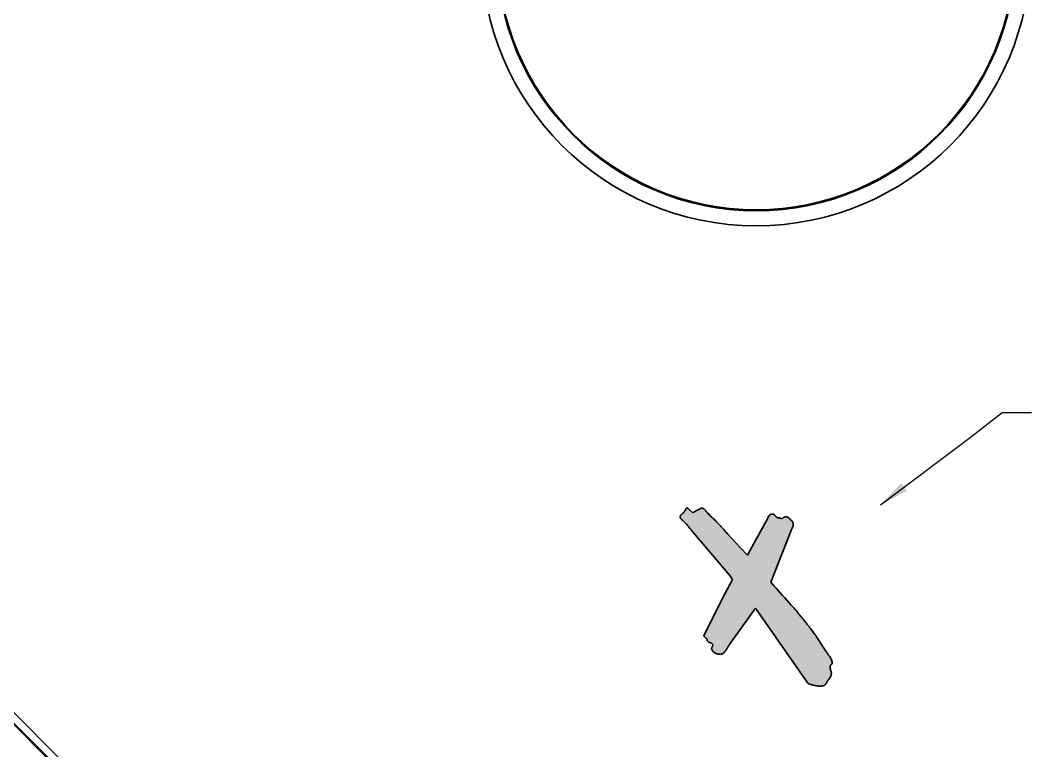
# Model space of a CAD drawing. Header units: millimetres. Extents: x 2747 to 3047, y 1509 to 1789.
# Drawn here: x 2846.8 to 2915.2, y 1631.8 to 1681.2 of the extents above; entities that cross this region are included whole.
import ezdxf

# ---------------------------------------------------------------- set-up
doc = ezdxf.new("R2010")
doc.units = ezdxf.units.MM
doc.layers.add('core', color=7, linetype='Continuous', lineweight=20)
doc.layers.add('dim', color=82, linetype='Continuous', lineweight=9)
doc.styles.get("Standard").update_dxf_attribs({"font": 'arial.ttf'})
doc.dimstyles.new('ISO-25', dxfattribs={"dimtxt": 2.5, "dimasz": 2.5, "dimexe": 1.25, "dimexo": 0.625, "dimtad": 1, "dimtxsty": 'Standard', "dimcen": 2.5, "dimadec": 0, "dimazin": 0, "dimtfac": 1, "dimtmove": 0, "dimatfit": 3, "dimfxl": 0, "dimarcsym": 0})

msp = doc.modelspace()

# ---------------------------------------------------------------- hatches: boundary and pattern name
h = msp.add_hatch(color=256)
h.dxf.hatch_style = 1
edge = h.paths.add_edge_path()
edge.add_spline(control_points=[(2897.402, 1647.48), (2897.427, 1647.527), (2897.456, 1647.596), (2897.505, 1647.677), (2897.542, 1647.719), (2897.576, 1647.746), (2897.603, 1647.762), (2897.632, 1647.774), (2897.67, 1647.785), (2897.707, 1647.79), (2897.744, 1647.789), (2897.77, 1647.785), (2897.795, 1647.779), (2897.819, 1647.771), (2897.84, 1647.759), (2897.86, 1647.743), (2897.877, 1647.725), (2897.893, 1647.705), (2897.909, 1647.683), (2897.919, 1647.669), (2897.924, 1647.661)], knot_values=[0, 0, 0, 0, 0.166667, 0.25, 0.333333, 0.375, 0.416667, 0.458333, 0.5, 0.583333, 0.625, 0.666667, 0.708333, 0.75, 0.791667, 0.833333, 0.875, 0.916667, 0.958333, 1, 1, 1, 1], degree=3, periodic=0)
edge.add_spline(control_points=[(2897.924, 1647.661), (2897.937, 1647.644), (2897.967, 1647.613), (2898.022, 1647.573), (2898.063, 1647.551), (2898.085, 1647.54)], knot_values=[0, 0, 0, 0, 0.333333, 0.666667, 1, 1, 1, 1], degree=3, periodic=0)
edge.add_spline(control_points=[(2898.085, 1647.54), (2898.122, 1647.54), (2898.192, 1647.534), (2898.289, 1647.508), (2898.342, 1647.478), (2898.366, 1647.46)], knot_values=[0, 0, 0, 0, 0.333333, 0.666667, 1, 1, 1, 1], degree=3, periodic=0)
edge.add_spline(control_points=[(2898.366, 1647.46), (2898.386, 1647.474), (2898.414, 1647.497), (2898.449, 1647.525), (2898.476, 1647.545), (2898.503, 1647.563), (2898.531, 1647.579), (2898.56, 1647.592), (2898.597, 1647.605), (2898.645, 1647.613), (2898.692, 1647.608), (2898.725, 1647.599), (2898.744, 1647.59), (2898.759, 1647.582), (2898.769, 1647.576), (2898.779, 1647.568), (2898.785, 1647.563), (2898.788, 1647.56)], knot_values=[0, 0, 0, 0, 0.125, 0.1875, 0.25, 0.3125, 0.375, 0.4375, 0.5, 0.625, 0.75, 0.8125, 0.875, 0.90625, 0.9375, 0.96875, 1, 1, 1, 1], degree=3, periodic=0)
edge.add_line((2898.788, 1647.56), (2898.909, 1647.46))
edge.add_spline(control_points=[(2898.909, 1647.46), (2898.93, 1647.436), (2898.972, 1647.392), (2899.031, 1647.329), (2899.082, 1647.264), (2899.115, 1647.207), (2899.134, 1647.16), (2899.143, 1647.124), (2899.147, 1647.087), (2899.144, 1647.037), (2899.128, 1646.972), (2899.101, 1646.906), (2899.078, 1646.854), (2899.059, 1646.814), (2899.041, 1646.773), (2899.017, 1646.718), (2898.987, 1646.647), (2898.962, 1646.586), (2898.949, 1646.555)], knot_values=[0, 0, 0, 0, 0.083333, 0.166667, 0.25, 0.333333, 0.375, 0.416667, 0.458333, 0.5, 0.583333, 0.666667, 0.708333, 0.75, 0.791667, 0.833333, 0.916667, 1, 1, 1, 1], degree=3, periodic=0)
edge.add_line((2898.949, 1646.555), (2897.623, 1643.178))
edge.add_line((2897.623, 1643.178), (2897.824, 1642.937))
edge.add_spline(control_points=[(2897.824, 1642.937), (2898.225, 1642.494), (2898.81, 1641.853), (2899.534, 1641.017), (2900.04, 1640.399), (2900.507, 1639.79), (2900.784, 1639.384), (2900.912, 1639.179)], knot_values=[0, 0, 0, 0, 0.333333, 0.5, 0.666667, 0.833333, 1, 1, 1, 1], degree=3, periodic=0)
edge.add_spline(control_points=[(2900.912, 1639.179), (2900.961, 1639.103), (2901.035, 1638.99), (2901.131, 1638.841), (2901.203, 1638.731), (2901.274, 1638.623), (2901.321, 1638.551), (2901.344, 1638.515)], knot_values=[0, 0, 0, 0, 0.333333, 0.5, 0.666667, 0.833333, 1, 1, 1, 1], degree=3, periodic=0)
edge.add_spline(control_points=[(2901.344, 1638.515), (2901.394, 1638.437), (2901.502, 1638.294), (2901.647, 1638.095), (2901.751, 1637.892), (2901.776, 1637.758), (2901.776, 1637.691)], knot_values=[0, 0, 0, 0, 0.25, 0.5, 0.75, 1, 1, 1, 1], degree=3, periodic=0)
edge.add_spline(control_points=[(2901.776, 1637.691), (2901.776, 1637.687), (2901.775, 1637.679), (2901.772, 1637.667), (2901.766, 1637.656), (2901.759, 1637.645), (2901.75, 1637.635), (2901.736, 1637.622), (2901.72, 1637.608), (2901.705, 1637.595), (2901.694, 1637.584), (2901.683, 1637.573), (2901.673, 1637.56), (2901.664, 1637.546), (2901.654, 1637.526), (2901.645, 1637.499), (2901.638, 1637.462), (2901.637, 1637.422), (2901.64, 1637.381), (2901.649, 1637.324), (2901.66, 1637.28), (2901.668, 1637.249)], knot_values=[0, 0, 0, 0, 0.035714, 0.071429, 0.107143, 0.142857, 0.178571, 0.214286, 0.285714, 0.321429, 0.357143, 0.392857, 0.428571, 0.464286, 0.5, 0.571429, 0.642857, 0.714286, 0.785714, 0.857143, 1, 1, 1, 1], degree=3, periodic=0)
edge.add_spline(control_points=[(2901.668, 1637.249), (2901.678, 1637.223), (2901.694, 1637.175), (2901.71, 1637.113), (2901.718, 1637.064), (2901.721, 1637.027), (2901.722, 1636.991), (2901.719, 1636.955), (2901.713, 1636.92), (2901.704, 1636.884), (2901.693, 1636.85), (2901.674, 1636.804), (2901.646, 1636.749), (2901.606, 1636.687), (2901.564, 1636.631), (2901.528, 1636.586), (2901.499, 1636.548), (2901.478, 1636.52), (2901.458, 1636.49), (2901.439, 1636.459), (2901.422, 1636.426), (2901.398, 1636.382), (2901.374, 1636.336), (2901.346, 1636.294), (2901.323, 1636.264), (2901.297, 1636.239), (2901.268, 1636.217), (2901.236, 1636.198), (2901.19, 1636.176), (2901.126, 1636.156), (2901.047, 1636.142), (2900.97, 1636.137), (2900.896, 1636.139), (2900.822, 1636.147), (2900.748, 1636.158), (2900.675, 1636.172), (2900.602, 1636.187), (2900.528, 1636.202), (2900.456, 1636.218), (2900.385, 1636.235), (2900.318, 1636.255), (2900.231, 1636.287), (2900.172, 1636.319), (2900.135, 1636.344)], knot_values=[0, 0, 0, 0, 0.03125, 0.0625, 0.078125, 0.09375, 0.109375, 0.125, 0.140625, 0.15625, 0.171875, 0.1875, 0.21875, 0.25, 0.28125, 0.3125, 0.328125, 0.34375, 0.359375, 0.375, 0.390625, 0.40625, 0.4375, 0.453125, 0.46875, 0.484375, 0.5, 0.515625, 0.53125, 0.5625, 0.59375, 0.625, 0.65625, 0.6875, 0.71875, 0.75, 0.78125, 0.8125, 0.84375, 0.875, 0.90625, 0.9375, 1, 1, 1, 1], degree=3, periodic=0)
edge.add_line((2900.153, 1636.319), (2896.577, 1641.41))
edge.add_line((2896.577, 1641.41), (2894.869, 1639.018))
edge.add_spline(control_points=[(2894.869, 1639.018), (2894.845, 1638.983), (2894.81, 1638.932), (2894.767, 1638.865), (2894.735, 1638.815), (2894.705, 1638.765), (2894.665, 1638.699), (2894.616, 1638.62), (2894.555, 1638.532), (2894.492, 1638.454), (2894.423, 1638.386), (2894.348, 1638.334), (2894.27, 1638.302), (2894.214, 1638.294), (2894.186, 1638.294)], knot_values=[0, 0, 0, 0, 0.1, 0.15, 0.2, 0.25, 0.3, 0.4, 0.5, 0.6, 0.7, 0.8, 0.9, 1, 1, 1, 1], degree=3, periodic=0)
edge.add_spline(control_points=[(2894.186, 1638.294), (2894.166, 1638.294), (2894.13, 1638.296), (2894.075, 1638.305), (2894.022, 1638.317), (2893.955, 1638.339), (2893.876, 1638.374), (2893.792, 1638.426), (2893.721, 1638.485), (2893.664, 1638.55), (2893.623, 1638.621), (2893.608, 1638.67), (2893.603, 1638.696)], knot_values=[0, 0, 0, 0, 0.0625, 0.125, 0.1875, 0.25, 0.375, 0.5, 0.625, 0.75, 0.875, 1, 1, 1, 1], degree=3, periodic=0)
edge.add_spline(control_points=[(2893.603, 1638.696), (2893.61, 1638.71), (2893.625, 1638.738), (2893.641, 1638.772), (2893.654, 1638.8), (2893.664, 1638.821), (2893.673, 1638.842), (2893.681, 1638.863), (2893.687, 1638.883), (2893.692, 1638.903), (2893.693, 1638.922), (2893.691, 1638.94), (2893.686, 1638.958), (2893.677, 1638.974), (2893.665, 1638.99), (2893.652, 1639.004), (2893.637, 1639.017), (2893.615, 1639.034), (2893.584, 1639.053), (2893.543, 1639.075), (2893.5, 1639.095), (2893.457, 1639.115), (2893.413, 1639.136), (2893.367, 1639.162), (2893.336, 1639.186), (2893.321, 1639.199)], knot_values=[0, 0, 0, 0, 0.0625, 0.125, 0.15625, 0.1875, 0.21875, 0.25, 0.28125, 0.3125, 0.34375, 0.375, 0.40625, 0.4375, 0.46875, 0.5, 0.53125, 0.5625, 0.625, 0.6875, 0.75, 0.8125, 0.875, 0.9375, 1, 1, 1, 1], degree=3, periodic=0)
edge.add_line((2893.321, 1639.199), (2893.321, 1639.339))
edge.add_spline(control_points=[(2893.321, 1639.339), (2893.302, 1639.347), (2893.267, 1639.364), (2893.218, 1639.395), (2893.174, 1639.432), (2893.135, 1639.472), (2893.104, 1639.515), (2893.087, 1639.545), (2893.08, 1639.56)], knot_values=[0, 0, 0, 0, 0.166667, 0.333333, 0.5, 0.666667, 0.833333, 1, 1, 1, 1], degree=3, periodic=0)
edge.add_line((2893.068, 1639.537), (2894.487, 1642.334))
edge.add_line((2894.487, 1642.334), (2895.03, 1643.359))
edge.add_line((2895.03, 1643.359), (2894.849, 1643.621))
edge.add_line((2894.849, 1643.621), (2892.276, 1646.656))
edge.add_spline(control_points=[(2892.276, 1646.656), (2892.234, 1646.708), (2892.153, 1646.808), (2892.04, 1646.946), (2891.932, 1647.072), (2891.846, 1647.166), (2891.777, 1647.235), (2891.727, 1647.284), (2891.677, 1647.329), (2891.629, 1647.371), (2891.584, 1647.412), (2891.55, 1647.447), (2891.526, 1647.478), (2891.509, 1647.501), (2891.495, 1647.525), (2891.483, 1647.549), (2891.475, 1647.574), (2891.471, 1647.601), (2891.473, 1647.627), (2891.48, 1647.652), (2891.492, 1647.676), (2891.508, 1647.699), (2891.528, 1647.723), (2891.557, 1647.753), (2891.596, 1647.789), (2891.648, 1647.833), (2891.699, 1647.88), (2891.749, 1647.931), (2891.796, 1647.99), (2891.823, 1648.038), (2891.834, 1648.063)], knot_values=[0, 0, 0, 0, 0.076923, 0.153846, 0.230769, 0.307692, 0.346154, 0.384615, 0.423077, 0.461538, 0.5, 0.538462, 0.557692, 0.576923, 0.596154, 0.615385, 0.634615, 0.653846, 0.673077, 0.692308, 0.711538, 0.730769, 0.75, 0.769231, 0.807692, 0.846154, 0.884615, 0.923077, 0.961538, 1, 1, 1, 1], degree=3, periodic=0)
edge.add_spline(control_points=[(2891.834, 1648.063), (2891.838, 1648.071), (2891.846, 1648.087), (2891.859, 1648.112), (2891.873, 1648.137), (2891.886, 1648.155), (2891.896, 1648.168), (2891.905, 1648.177), (2891.913, 1648.185), (2891.922, 1648.191), (2891.932, 1648.196), (2891.943, 1648.199), (2891.955, 1648.199), (2891.97, 1648.197), (2891.985, 1648.191), (2892.001, 1648.183), (2892.012, 1648.175), (2892.022, 1648.167), (2892.036, 1648.156), (2892.053, 1648.14), (2892.075, 1648.117), (2892.096, 1648.092), (2892.116, 1648.067), (2892.129, 1648.051), (2892.135, 1648.043)], knot_values=[0, 0, 0, 0, 0.0625, 0.125, 0.1875, 0.25, 0.28125, 0.3125, 0.34375, 0.375, 0.40625, 0.4375, 0.46875, 0.5, 0.5625, 0.59375, 0.625, 0.65625, 0.6875, 0.75, 0.8125, 0.875, 0.9375, 1, 1, 1, 1], degree=3, periodic=0)
edge.add_line((2892.135, 1648.043), (2892.336, 1647.862))
edge.add_spline(control_points=[(2892.336, 1647.862), (2892.376, 1647.893), (2892.454, 1647.948), (2892.549, 1648.003), (2892.622, 1648.042), (2892.674, 1648.069), (2892.725, 1648.094), (2892.766, 1648.113), (2892.798, 1648.128), (2892.822, 1648.14), (2892.845, 1648.151), (2892.876, 1648.165), (2892.914, 1648.179), (2892.944, 1648.183), (2892.959, 1648.183)], knot_values=[0, 0, 0, 0, 0.166667, 0.333333, 0.416667, 0.5, 0.583333, 0.666667, 0.708333, 0.75, 0.791667, 0.833333, 0.916667, 1, 1, 1, 1], degree=3, periodic=0)
edge.add_spline(control_points=[(2892.959, 1648.183), (2892.981, 1648.183), (2893.022, 1648.176), (2893.078, 1648.148), (2893.129, 1648.108), (2893.178, 1648.057), (2893.226, 1647.999), (2893.291, 1647.916), (2893.381, 1647.812), (2893.508, 1647.684), (2893.642, 1647.557), (2893.79, 1647.421), (2893.949, 1647.264), (2894.115, 1647.088), (2894.291, 1646.895), (2894.48, 1646.683), (2894.617, 1646.532), (2894.688, 1646.455)], knot_values=[0, 0, 0, 0, 0.041667, 0.083333, 0.125, 0.166667, 0.208333, 0.25, 0.333333, 0.416667, 0.5, 0.583333, 0.666667, 0.75, 0.833333, 0.916667, 1, 1, 1, 1], degree=3, periodic=0)
edge.add_line((2894.688, 1646.455), (2895.572, 1645.51))
edge.add_line((2895.572, 1645.51), (2896.035, 1645.008))
edge.add_line((2896.035, 1645.008), (2896.685, 1646.182))
edge.add_spline(control_points=[(2896.658, 1646.133), (2896.742, 1646.286), (2896.909, 1646.589), (2897.157, 1647.038), (2897.321, 1647.333), (2897.402, 1647.48)], knot_values=[0, 0, 0, 0, 0.333333, 0.666667, 1, 1, 1, 1], degree=3, periodic=0)

# ---------------------------------------------------------------- linework, layer by layer
at = {"layer": 'core', "color": 7, "linetype": 'Continuous', "lineweight": 35}
for p, q in [((2800.081, 1680.619), (2886.223, 1594.477)), ((2885.818, 1594.072), (2799.656, 1680.234)), ((2885.868, 1594.122), (2799.726, 1680.264)), ((2799.732, 1680.27), (2885.874, 1594.128))]:
    msp.add_line(p, q, dxfattribs=at)
at = {"layer": 'core', "color": 6, "linetype": 'Continuous', "lineweight": 35}
for p, q in [((2892.135, 1648.043), (2892.336, 1647.862)), ((2898.788, 1647.56), (2898.909, 1647.46)), ((2894.849, 1643.621), (2892.276, 1646.656)), ((2894.688, 1646.455), (2895.572, 1645.51)), ((2898.949, 1646.555), (2897.623, 1643.178)), ((2896.658, 1646.133), (2896.035, 1645.008)), ((2895.572, 1645.51), (2896.035, 1645.008)), ((2894.487, 1642.334), (2895.03, 1643.359)), ((2895.03, 1643.359), (2894.849, 1643.621)), ((2897.623, 1643.178), (2897.824, 1642.937)), ((2893.08, 1639.56), (2894.487, 1642.334)), ((2896.577, 1641.41), (2894.869, 1639.018)), ((2900.135, 1636.344), (2896.577, 1641.41)), ((2893.321, 1639.199), (2893.321, 1639.339))]:
    msp.add_line(p, q, dxfattribs=at)
at = {"layer": 'core', "color": 7, "linetype": 'Continuous', "lineweight": 35}
for radius in [18.593, 17.57, 17.509]:
    msp.add_circle((2896.624, 1685.888), radius, dxfattribs=at)
at = {"layer": 'core', "color": 6, "linetype": 'Continuous', "lineweight": 35}
for points, knots in [([(2891.834, 1648.063), (2891.823, 1648.038), (2891.796, 1647.99), (2891.749, 1647.931), (2891.699, 1647.88), (2891.648, 1647.833), (2891.596, 1647.789), (2891.557, 1647.753), (2891.528, 1647.723), (2891.508, 1647.699), (2891.492, 1647.676), (2891.48, 1647.652), (2891.473, 1647.627), (2891.471, 1647.601), (2891.475, 1647.574), (2891.483, 1647.549), (2891.495, 1647.525), (2891.509, 1647.501), (2891.526, 1647.478), (2891.55, 1647.447), (2891.584, 1647.412), (2891.629, 1647.371), (2891.677, 1647.329), (2891.727, 1647.284), (2891.777, 1647.235), (2891.846, 1647.166), (2891.932, 1647.072), (2892.04, 1646.946), (2892.153, 1646.808), (2892.234, 1646.708), (2892.276, 1646.656)], [0, 0, 0, 0, 0.038462, 0.076923, 0.115385, 0.153846, 0.192308, 0.230769, 0.25, 0.269231, 0.288462, 0.307692, 0.326923, 0.346154, 0.365385, 0.384615, 0.403846, 0.423077, 0.442308, 0.461538, 0.5, 0.538462, 0.576923, 0.615385, 0.653846, 0.692308, 0.769231, 0.846154, 0.923077, 1, 1, 1, 1]), ([(2892.135, 1648.043), (2892.129, 1648.051), (2892.116, 1648.067), (2892.096, 1648.092), (2892.075, 1648.117), (2892.053, 1648.14), (2892.036, 1648.156), (2892.022, 1648.167), (2892.012, 1648.175), (2892.001, 1648.183), (2891.985, 1648.191), (2891.97, 1648.197), (2891.955, 1648.199), (2891.943, 1648.199), (2891.932, 1648.196), (2891.922, 1648.191), (2891.913, 1648.185), (2891.905, 1648.177), (2891.896, 1648.168), (2891.886, 1648.155), (2891.873, 1648.137), (2891.859, 1648.112), (2891.846, 1648.087), (2891.838, 1648.071), (2891.834, 1648.063)], [0, 0, 0, 0, 0.0625, 0.125, 0.1875, 0.25, 0.3125, 0.34375, 0.375, 0.40625, 0.4375, 0.5, 0.53125, 0.5625, 0.59375, 0.625, 0.65625, 0.6875, 0.71875, 0.75, 0.8125, 0.875, 0.9375, 1, 1, 1, 1]), ([(2892.959, 1648.183), (2892.944, 1648.183), (2892.914, 1648.179), (2892.876, 1648.165), (2892.845, 1648.151), (2892.822, 1648.14), (2892.798, 1648.128), (2892.766, 1648.113), (2892.725, 1648.094), (2892.674, 1648.069), (2892.622, 1648.042), (2892.549, 1648.003), (2892.454, 1647.948), (2892.376, 1647.893), (2892.336, 1647.862)], [0, 0, 0, 0, 0.083333, 0.166667, 0.208333, 0.25, 0.291667, 0.333333, 0.416667, 0.5, 0.583333, 0.666667, 0.833333, 1, 1, 1, 1]), ([(2894.688, 1646.455), (2894.617, 1646.532), (2894.48, 1646.683), (2894.291, 1646.895), (2894.115, 1647.088), (2893.949, 1647.264), (2893.79, 1647.421), (2893.642, 1647.557), (2893.508, 1647.684), (2893.381, 1647.812), (2893.291, 1647.916), (2893.226, 1647.999), (2893.178, 1648.057), (2893.129, 1648.108), (2893.078, 1648.148), (2893.022, 1648.176), (2892.981, 1648.183), (2892.959, 1648.183)], [0, 0, 0, 0, 0.083333, 0.166667, 0.25, 0.333333, 0.416667, 0.5, 0.583333, 0.666667, 0.75, 0.791667, 0.833333, 0.875, 0.916667, 0.958333, 1, 1, 1, 1]), ([(2897.924, 1647.661), (2897.919, 1647.669), (2897.909, 1647.683), (2897.893, 1647.705), (2897.877, 1647.725), (2897.86, 1647.743), (2897.84, 1647.759), (2897.819, 1647.771), (2897.795, 1647.779), (2897.77, 1647.785), (2897.744, 1647.789), (2897.707, 1647.79), (2897.67, 1647.785), (2897.632, 1647.774), (2897.603, 1647.762), (2897.576, 1647.746), (2897.542, 1647.719), (2897.505, 1647.677), (2897.456, 1647.596), (2897.427, 1647.527), (2897.402, 1647.48)], [0, 0, 0, 0, 0.041667, 0.083333, 0.125, 0.166667, 0.208333, 0.25, 0.291667, 0.333333, 0.375, 0.416667, 0.5, 0.541667, 0.583333, 0.625, 0.666667, 0.75, 0.833333, 1, 1, 1, 1]), ([(2897.402, 1647.48), (2897.321, 1647.333), (2897.157, 1647.038), (2896.909, 1646.589), (2896.742, 1646.286), (2896.658, 1646.133)], [0, 0, 0, 0, 0.333333, 0.666667, 1, 1, 1, 1]), ([(2898.788, 1647.56), (2898.785, 1647.563), (2898.779, 1647.568), (2898.769, 1647.576), (2898.759, 1647.582), (2898.744, 1647.59), (2898.725, 1647.599), (2898.692, 1647.608), (2898.645, 1647.613), (2898.597, 1647.605), (2898.56, 1647.592), (2898.531, 1647.579), (2898.503, 1647.563), (2898.476, 1647.545), (2898.449, 1647.525), (2898.414, 1647.497), (2898.386, 1647.474), (2898.366, 1647.46)], [0, 0, 0, 0, 0.03125, 0.0625, 0.09375, 0.125, 0.1875, 0.25, 0.375, 0.5, 0.5625, 0.625, 0.6875, 0.75, 0.8125, 0.875, 1, 1, 1, 1]), ([(2898.949, 1646.555), (2898.962, 1646.586), (2898.987, 1646.647), (2899.017, 1646.718), (2899.041, 1646.773), (2899.059, 1646.814), (2899.078, 1646.854), (2899.101, 1646.906), (2899.128, 1646.972), (2899.144, 1647.037), (2899.147, 1647.087), (2899.143, 1647.124), (2899.134, 1647.16), (2899.115, 1647.207), (2899.082, 1647.264), (2899.031, 1647.329), (2898.972, 1647.392), (2898.93, 1647.436), (2898.909, 1647.46)], [0, 0, 0, 0, 0.083333, 0.166667, 0.208333, 0.25, 0.291667, 0.333333, 0.416667, 0.5, 0.541667, 0.583333, 0.625, 0.666667, 0.75, 0.833333, 0.916667, 1, 1, 1, 1]), ([(2900.912, 1639.179), (2900.784, 1639.384), (2900.507, 1639.79), (2900.04, 1640.399), (2899.534, 1641.017), (2898.81, 1641.853), (2898.225, 1642.494), (2897.824, 1642.937)], [0, 0, 0, 0, 0.166667, 0.333333, 0.5, 0.666667, 1, 1, 1, 1]), ([(2893.321, 1639.199), (2893.336, 1639.186), (2893.367, 1639.162), (2893.413, 1639.136), (2893.457, 1639.115), (2893.5, 1639.095), (2893.543, 1639.075), (2893.584, 1639.053), (2893.615, 1639.034), (2893.637, 1639.017), (2893.652, 1639.004), (2893.665, 1638.99), (2893.677, 1638.974), (2893.686, 1638.958), (2893.691, 1638.94), (2893.693, 1638.922), (2893.692, 1638.903), (2893.687, 1638.883), (2893.681, 1638.863), (2893.673, 1638.842), (2893.664, 1638.821), (2893.654, 1638.8), (2893.641, 1638.772), (2893.625, 1638.738), (2893.61, 1638.71), (2893.603, 1638.696)], [0, 0, 0, 0, 0.0625, 0.125, 0.1875, 0.25, 0.3125, 0.375, 0.4375, 0.46875, 0.5, 0.53125, 0.5625, 0.59375, 0.625, 0.65625, 0.6875, 0.71875, 0.75, 0.78125, 0.8125, 0.84375, 0.875, 0.9375, 1, 1, 1, 1]), ([(2894.186, 1638.294), (2894.214, 1638.294), (2894.27, 1638.302), (2894.348, 1638.334), (2894.423, 1638.386), (2894.492, 1638.454), (2894.555, 1638.532), (2894.616, 1638.62), (2894.665, 1638.699), (2894.705, 1638.765), (2894.735, 1638.815), (2894.767, 1638.865), (2894.81, 1638.932), (2894.845, 1638.983), (2894.869, 1639.018)], [0, 0, 0, 0, 0.1, 0.2, 0.3, 0.4, 0.5, 0.6, 0.7, 0.75, 0.8, 0.85, 0.9, 1, 1, 1, 1]), ([(2901.344, 1638.515), (2901.321, 1638.551), (2901.274, 1638.623), (2901.203, 1638.731), (2901.131, 1638.841), (2901.035, 1638.99), (2900.961, 1639.103), (2900.912, 1639.179)], [0, 0, 0, 0, 0.166667, 0.333333, 0.5, 0.666667, 1, 1, 1, 1]), ([(2893.603, 1638.696), (2893.608, 1638.67), (2893.623, 1638.621), (2893.664, 1638.55), (2893.721, 1638.485), (2893.792, 1638.426), (2893.876, 1638.374), (2893.955, 1638.339), (2894.022, 1638.317), (2894.075, 1638.305), (2894.13, 1638.296), (2894.166, 1638.294), (2894.186, 1638.294)], [0, 0, 0, 0, 0.125, 0.25, 0.375, 0.5, 0.625, 0.75, 0.8125, 0.875, 0.9375, 1, 1, 1, 1]), ([(2901.668, 1637.249), (2901.66, 1637.28), (2901.649, 1637.324), (2901.64, 1637.381), (2901.637, 1637.422), (2901.638, 1637.462), (2901.645, 1637.499), (2901.654, 1637.526), (2901.664, 1637.546), (2901.673, 1637.56), (2901.683, 1637.573), (2901.694, 1637.584), (2901.705, 1637.595), (2901.72, 1637.608), (2901.736, 1637.622), (2901.75, 1637.635), (2901.759, 1637.645), (2901.766, 1637.656), (2901.772, 1637.667), (2901.775, 1637.679), (2901.776, 1637.687), (2901.776, 1637.691)], [0, 0, 0, 0, 0.142857, 0.214286, 0.285714, 0.357143, 0.428571, 0.5, 0.535714, 0.571429, 0.607143, 0.642857, 0.678571, 0.714286, 0.785714, 0.821429, 0.857143, 0.892857, 0.928571, 0.964286, 1, 1, 1, 1]), ([(2900.135, 1636.344), (2900.172, 1636.319), (2900.231, 1636.287), (2900.318, 1636.255), (2900.385, 1636.235), (2900.456, 1636.218), (2900.528, 1636.202), (2900.602, 1636.187), (2900.675, 1636.172), (2900.748, 1636.158), (2900.822, 1636.147), (2900.896, 1636.139), (2900.97, 1636.137), (2901.047, 1636.142), (2901.126, 1636.156), (2901.19, 1636.176), (2901.236, 1636.198), (2901.268, 1636.217), (2901.297, 1636.239), (2901.323, 1636.264), (2901.346, 1636.294), (2901.374, 1636.336), (2901.398, 1636.382), (2901.422, 1636.426), (2901.439, 1636.459), (2901.458, 1636.49), (2901.478, 1636.52), (2901.499, 1636.548), (2901.528, 1636.586), (2901.564, 1636.631), (2901.606, 1636.687), (2901.646, 1636.749), (2901.674, 1636.804), (2901.693, 1636.85), (2901.704, 1636.884), (2901.713, 1636.92), (2901.719, 1636.955), (2901.722, 1636.991), (2901.721, 1637.027), (2901.718, 1637.064), (2901.71, 1637.113), (2901.694, 1637.175), (2901.678, 1637.223), (2901.668, 1637.249)], [0, 0, 0, 0, 0.0625, 0.09375, 0.125, 0.15625, 0.1875, 0.21875, 0.25, 0.28125, 0.3125, 0.34375, 0.375, 0.40625, 0.4375, 0.46875, 0.484375, 0.5, 0.515625, 0.53125, 0.546875, 0.5625, 0.59375, 0.609375, 0.625, 0.640625, 0.65625, 0.671875, 0.6875, 0.71875, 0.75, 0.78125, 0.8125, 0.828125, 0.84375, 0.859375, 0.875, 0.890625, 0.90625, 0.921875, 0.9375, 0.96875, 1, 1, 1, 1])]:
    msp.add_open_spline(points, degree=3, knots=knots, dxfattribs=at)
for points in [[(2898.085, 1647.54), (2898.063, 1647.551), (2898.022, 1647.573), (2897.967, 1647.613), (2897.937, 1647.644), (2897.924, 1647.661)], [(2898.366, 1647.46), (2898.342, 1647.478), (2898.289, 1647.508), (2898.192, 1647.534), (2898.122, 1647.54), (2898.085, 1647.54)], [(2893.08, 1639.56), (2893.087, 1639.545), (2893.104, 1639.515), (2893.135, 1639.472), (2893.174, 1639.432), (2893.218, 1639.395), (2893.267, 1639.364), (2893.302, 1639.347), (2893.321, 1639.339)], [(2901.776, 1637.691), (2901.776, 1637.758), (2901.751, 1637.892), (2901.647, 1638.095), (2901.502, 1638.294), (2901.394, 1638.437), (2901.344, 1638.515)]]:
    msp.add_open_spline(points, degree=3, dxfattribs=at)

# ---------------------------------------------------------------- leaders
at = {"layer": 'dim', "annotation_type": 0, "has_hookline": 1, "hookline_direction": 0, "text_width": 56.181}
msp.add_leader([(2905.052, 1648.416), (2911.114, 1652.959), (2913.283, 1654.659), (2915.283, 1654.659)], dimstyle='ISO-25', override={"dimasz": 2, "dimexe": 0.49975, "dimexo": 0.49975, "dimgap": 0.49975, "dimtad": 0}, dxfattribs=at)

doc.saveas('drawing.dxf')
